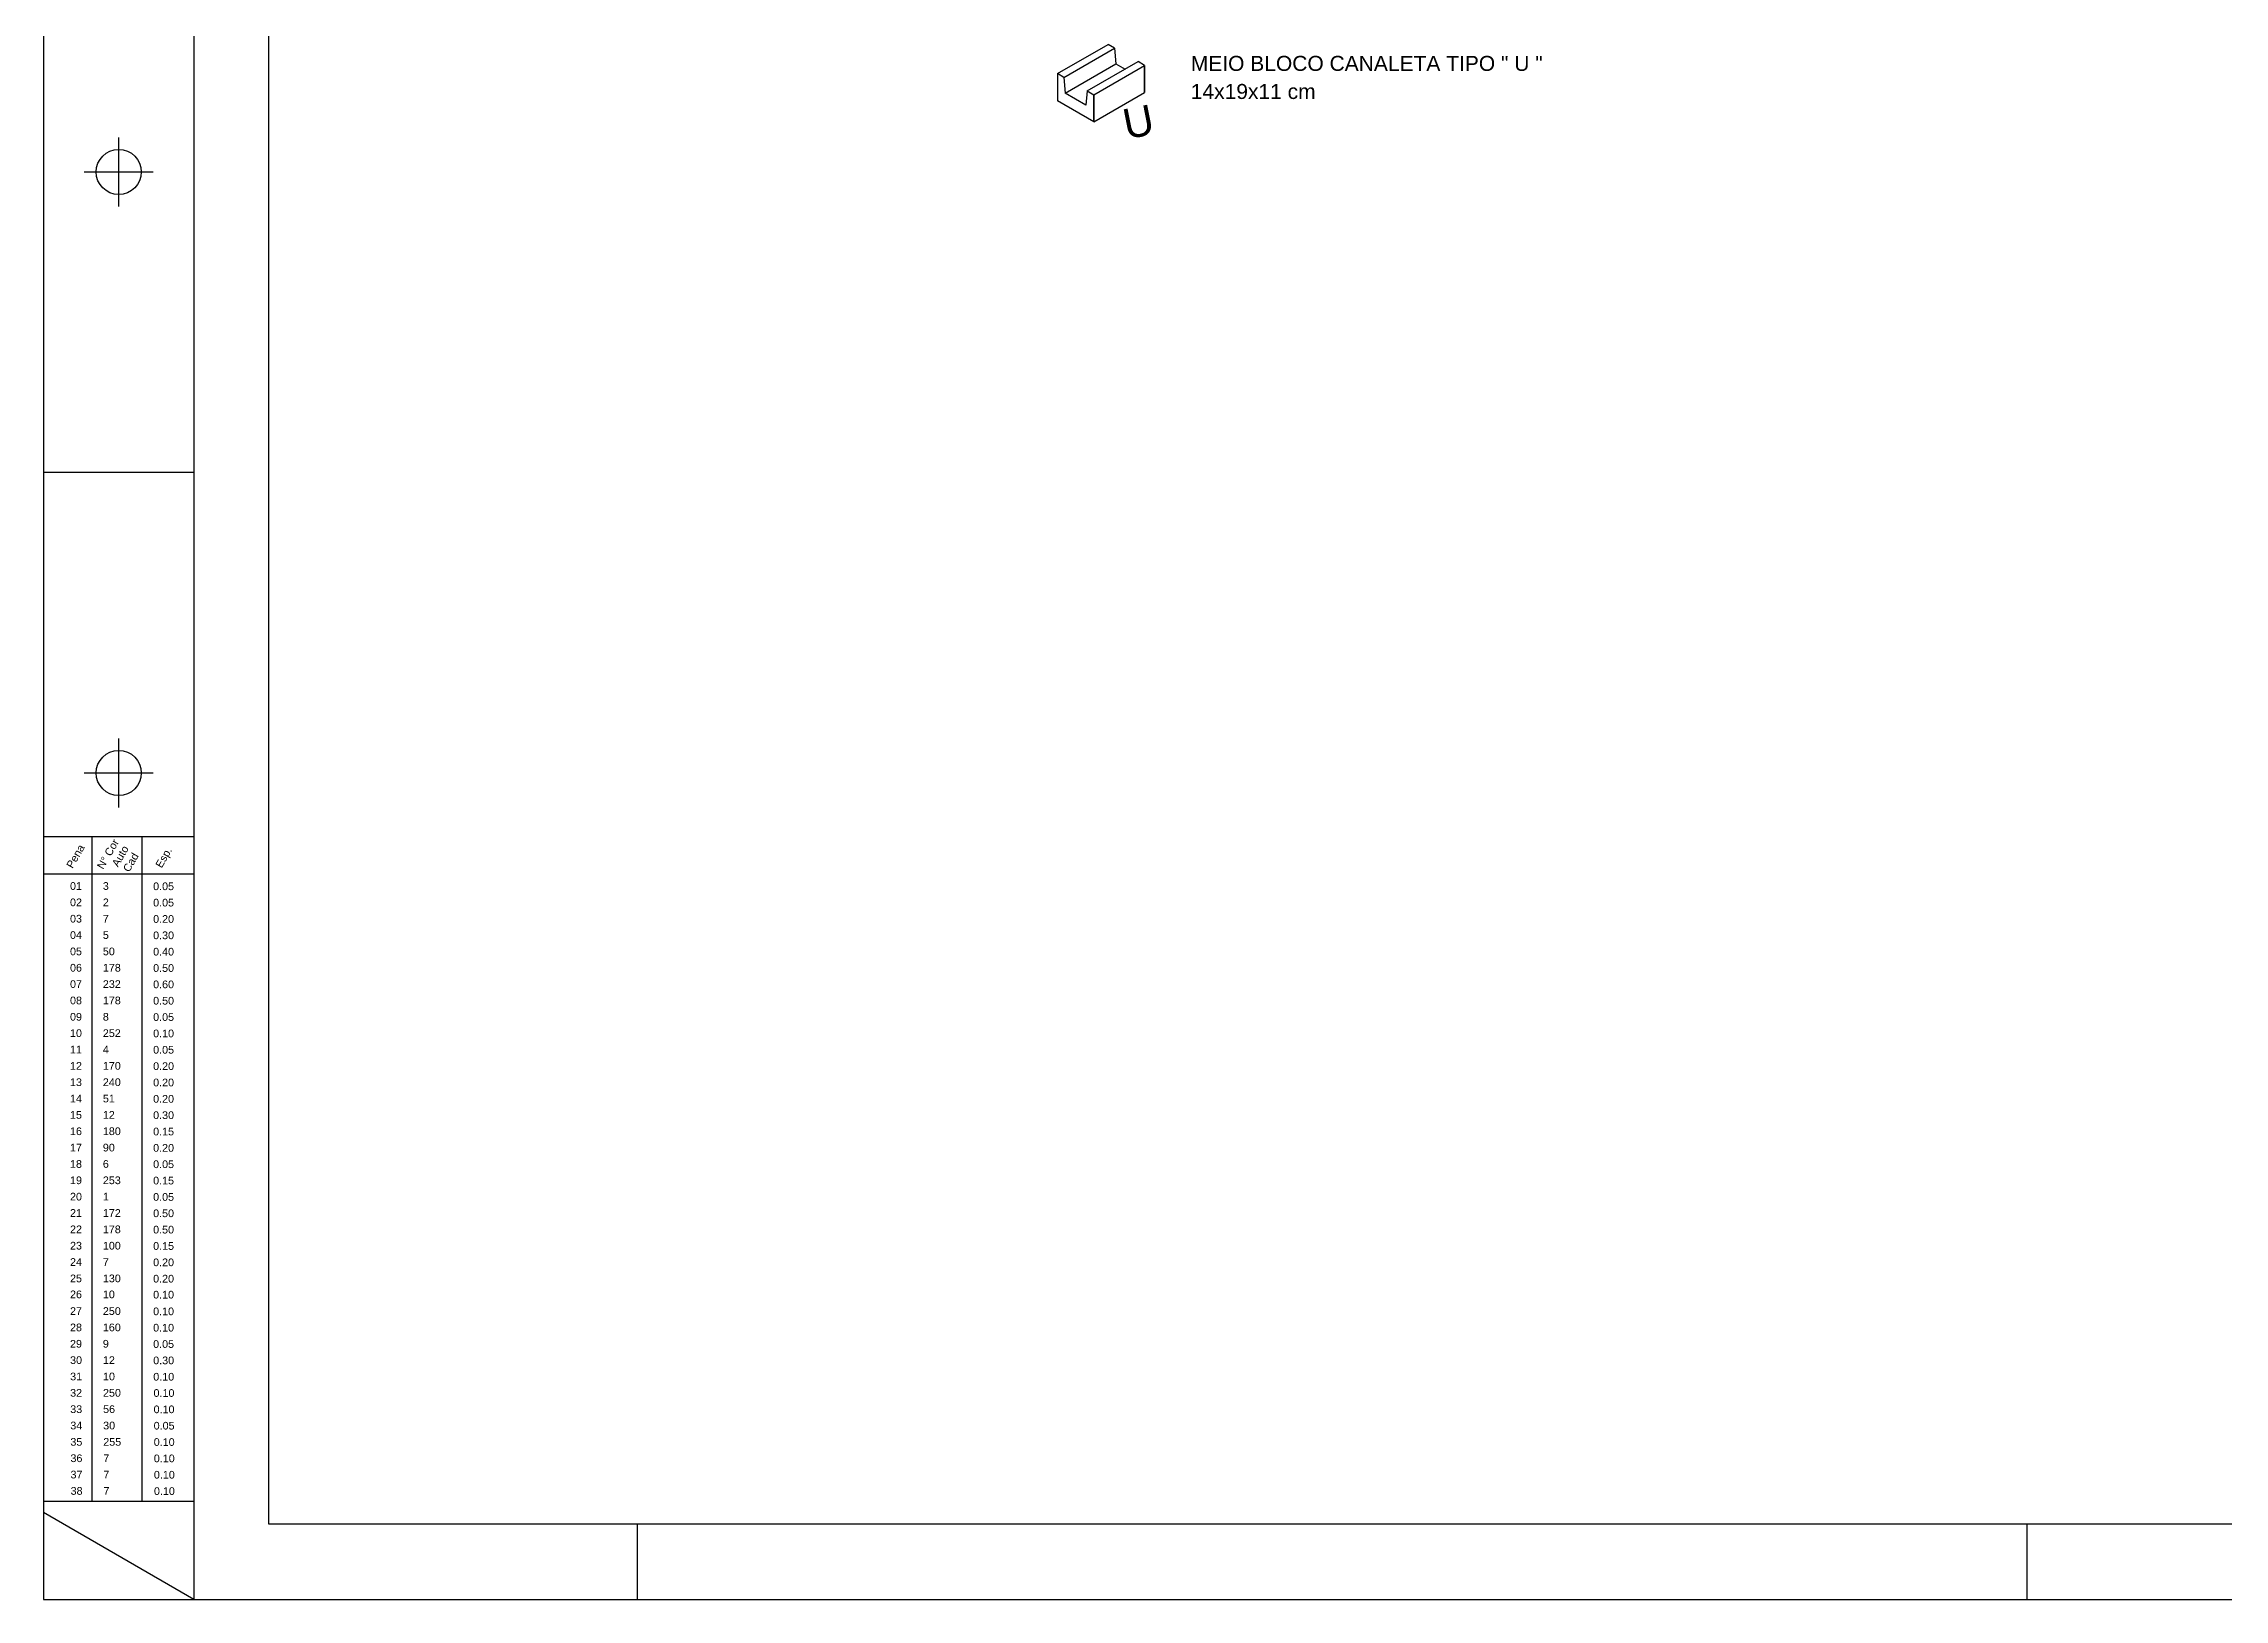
# Model space of a CAD drawing. Extents: x 0 to 119, y 0 to 84.
# Drawn here: x 0 to 29.03, y 0 to 20.71 of the extents above; entities that cross this region are included whole.
import ezdxf

# ---------------------------------------------------------------- set-up
doc = ezdxf.new("R2010")
doc.units = 0
doc.header["$MEASUREMENT"] = 0
for name, color, linetype in [('20', 1, 'CONTINUOUS'), ('3', 7, 'CONTINUOUS'), ('40', 7, 'CONTINUOUS'), ('7', 232, 'CONTINUOUS')]:
    doc.layers.add(name, color=color, linetype=linetype)
doc.styles.add('TQS_ARIAL', font='arial.ttf')

msp = doc.modelspace()

# ---------------------------------------------------------------- linework, layer by layer
at = {"layer": '20', "color": 1, "linetype": 'Continuous'}
for p, q in [((14.654989, 20.057028), (14.654989, 20.417028)), ((13.97949, 19.667026), (13.97949, 20.027026))]:
    msp.add_line(p, q, dxfattribs=at)
at = {"layer": '3', "color": 7, "linetype": 'Continuous'}
for p, q in [((13.494514, 20.307022), (14.170013, 20.697024)), ((13.581117, 20.257023), (14.256616, 20.647025)), ((14.256616, 20.647025), (14.170013, 20.697024)), ((14.256616, 20.647025), (14.273936, 20.437025)), ((13.892887, 20.077026), (14.568386, 20.467027)), ((13.97949, 20.027026), (14.654989, 20.417028)), ((14.654989, 20.417028), (14.568386, 20.467027)), ((14.654989, 20.417028), (14.654989, 20.057028)), ((13.494514, 20.307022), (13.494514, 19.947022)), ((13.581117, 20.257023), (13.494514, 20.307022)), ((13.581117, 20.257023), (13.598437, 20.047023)), ((13.875567, 19.887025), (13.598437, 20.047023)), ((13.892887, 20.077026), (13.875567, 19.887025)), ((13.892887, 20.077026), (13.97949, 20.027026)), ((13.97949, 19.667026), (14.654989, 20.057028)), ((13.97949, 19.667026), (13.494514, 19.947022)), ((13.97949, 20.027026), (13.97949, 19.667026))]:
    msp.add_line(p, q, dxfattribs=at)
msp.add_lwpolyline([(13.598437, 20.047023), (14.273936, 20.437025), (14.39518, 20.367026)], dxfattribs=at)
at = {"layer": '40', "linetype": 'Continuous'}
for p, q in [((0, 84.100001), (0, 0)), ((2, 84.100001), (2, 0)), ((1.000007, 18.539825), (1.000007, 19.457843)), ((0.540515, 18.999806), (1.460007, 18.999806)), ((1.999997, 14.999811), (-0.000003, 14.999811)), ((1.000007, 10.53983), (1.000007, 11.457848)), ((0.540515, 10.999811), (1.460007, 10.999811)), ((0, 10.153592), (2, 10.153592)), ((0.644534, 1.306256), (0.644534, 10.153592)), ((1.311557, 1.307681), (1.311557, 10.155017)), ((0, 9.656309), (2, 9.656309)), ((0, 1.307681), (2, 1.307681)), ((2.000007, -0.000189), (-0.000003, 1.154508)), ((2, 0.999998), (2, -0.000002)), ((7.9, 0.999998), (7.9, -0.000002)), ((26.4, 0.999998), (26.4, -0.000002)), ((0, 0), (117.9, -0.000002))]:
    msp.add_line(p, q, dxfattribs=at)
for centre in [(1.000007, 18.998834), (1.000007, 10.998839)]:
    msp.add_circle(centre, 0.3, dxfattribs=at)
at = {"layer": '7', "color": 232, "linetype": 'Continuous'}
for p, q in [((3, 0.999999), (3, 83.100001)), ((117.9, 0.999998), (3, 0.999999))]:
    msp.add_line(p, q, dxfattribs=at)

# ---------------------------------------------------------------- texts
at = {"layer": '3', "color": 7, "linetype": 'Continuous', "style": 'TQS_ARIAL'}
for s, p in [('MEIO BLOCO CANALETA TIPO " U "', (15.271, 20.343732)), ('14x19x11 cm', (15.271, 19.969994))]:
    msp.add_text(s, height=0.2, dxfattribs=at).set_placement(p)
msp.add_text('U', height=0.4, rotation=11.179, dxfattribs=at).set_placement((14.413717, 19.43092))
at = {"layer": '40', "linetype": 'Continuous', "style": 'TQS_ARIAL'}
for s, height, p in [('Pena', 0.102408, (0.384597, 9.720225)), ('N%%d Cor', 0.1024, (0.792414, 9.708075)), ('Auto', 0.1024, (0.990538, 9.739473)), ('Cad', 0.1024, (1.138459, 9.671007)), ('Esp.', 0.102408, (1.570866, 9.725613))]:
    msp.add_text(s, height=height, rotation=60, dxfattribs=at).set_placement(p)
for s, height, p in [(' 01       3', 0.1024, (0.311594, 9.443593)), (' 02       2', 0.1024, (0.311594, 9.225976)), ('0.05', 0.102408, (1.457711, 9.439873)), ('0.05', 0.102408, (1.457711, 9.222256)), (' 03       7', 0.1024, (0.311594, 9.008359)), ('0.20', 0.102408, (1.457711, 9.004639)), (' 04       5', 0.1024, (0.311594, 8.790742)), ('0.30', 0.102408, (1.457711, 8.787022)), (' 05       50', 0.1024, (0.311594, 8.573125)), (' 06       178', 0.1024, (0.311594, 8.355508)), ('0.40', 0.102408, (1.457711, 8.569405)), ('0.50', 0.102408, (1.457711, 8.351788)), (' 07       232', 0.1024, (0.311594, 8.137891)), ('0.60', 0.102408, (1.457711, 8.134171)), (' 08       178', 0.1024, (0.311594, 7.920274)), ('0.50', 0.102408, (1.457711, 7.916554)), (' 09       8', 0.102408, (0.311594, 7.702657)), (' 10       252', 0.102408, (0.311594, 7.48504)), ('0.05', 0.102408, (1.457711, 7.698937)), ('0.10', 0.102408, (1.457711, 7.48132)), (' 11       4', 0.102408, (0.311594, 7.267423)), ('0.05', 0.102408, (1.457711, 7.263703)), (' 12       170', 0.102408, (0.311594, 7.049806)), ('0.20', 0.102408, (1.457711, 7.046086)), (' 13       240', 0.102408, (0.311594, 6.832189)), (' 14       51', 0.102408, (0.311594, 6.614572)), ('0.20', 0.102408, (1.457711, 6.828469)), ('0.20', 0.102408, (1.457711, 6.610852)), (' 15       12', 0.102408, (0.311594, 6.396955)), ('0.30', 0.102408, (1.457711, 6.393235)), (' 16       180', 0.102408, (0.311594, 6.179338)), ('0.15', 0.102408, (1.457711, 6.175618)), (' 17       90', 0.102408, (0.311594, 5.961721)), (' 18       6', 0.102408, (0.311594, 5.744104)), ('0.20', 0.102408, (1.457711, 5.958001)), ('0.05', 0.102408, (1.457711, 5.740384)), (' 19       253', 0.102408, (0.311594, 5.526487)), ('0.15', 0.102408, (1.457711, 5.522767)), (' 20       1', 0.102408, (0.311594, 5.30887)), ('0.05', 0.102408, (1.457711, 5.30515)), (' 21       172', 0.102408, (0.311594, 5.091253)), (' 22       178', 0.102408, (0.311594, 4.873636)), ('0.50', 0.102408, (1.457711, 5.087533)), ('0.50', 0.102408, (1.457711, 4.869916)), (' 23       100', 0.102408, (0.311594, 4.656019)), ('0.15', 0.102408, (1.457711, 4.652299)), (' 24       7', 0.102408, (0.311594, 4.438402)), ('0.20', 0.102408, (1.457711, 4.434682)), (' 25       130', 0.102408, (0.311594, 4.220785)), (' 26       10', 0.102408, (0.311594, 4.008056)), ('0.20', 0.102408, (1.457711, 4.217065)), ('0.10', 0.102408, (1.457711, 4.004335)), (' 27       250', 0.102408, (0.311594, 3.785913)), ('0.10', 0.102408, (1.457711, 3.782193)), (' 28       160', 0.102408, (0.311594, 3.568296)), ('0.10', 0.102408, (1.457711, 3.564576)), (' 30       12', 0.102408, (0.312602, 3.133066)), (' 29       9', 0.102408, (0.311594, 3.350679)), ('0.05', 0.102408, (1.457711, 3.346959)), ('0.30', 0.102408, (1.458709, 3.129345)), (' 31       10', 0.102408, (0.313602, 2.915451)), ('0.10', 0.102408, (1.45971, 2.911731)), (' 32       250', 0.102408, (0.313602, 2.697836)), ('0.10', 0.102408, (1.462889, 2.695459)), (' 33       56', 0.102408, (0.314602, 2.480221)), (' 34       30', 0.102408, (0.315601, 2.262607)), ('0.10', 0.102408, (1.463888, 2.477845)), ('0.05', 0.102408, (1.464887, 2.26023)), (' 35       255', 0.102408, (0.3166, 2.044991)), ('0.10', 0.102408, (1.465886, 2.042615)), (' 36       7', 0.102408, (0.317599, 1.827376)), ('0.10', 0.102408, (1.466886, 1.825)), (' 37       7', 0.102408, (0.318598, 1.609762)), (' 38       7', 0.102408, (0.319598, 1.392147)), ('0.10', 0.102408, (1.467885, 1.607385)), ('0.10', 0.102408, (1.468884, 1.389771))]:
    msp.add_text(s, height=height, dxfattribs=at).set_placement(p)

doc.saveas('drawing.dxf')
